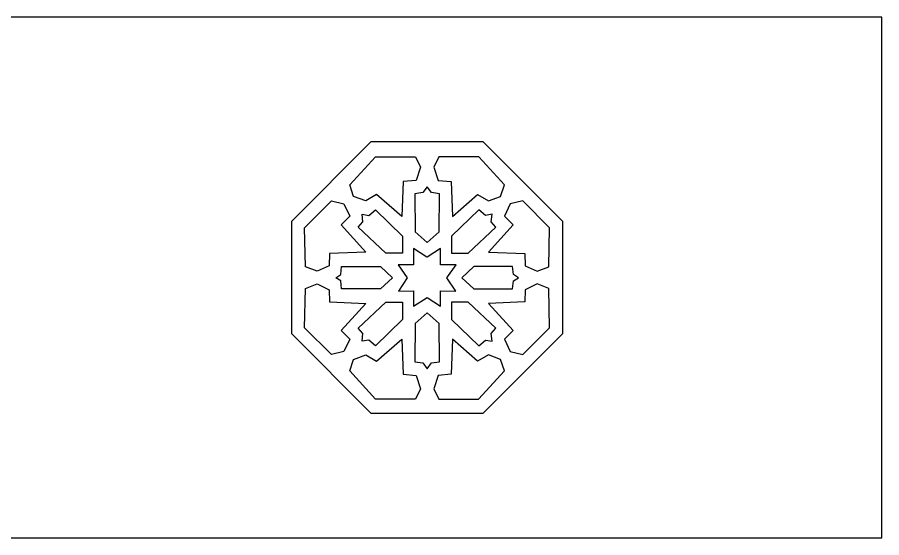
# Model space of a CAD drawing. Extents: x -1578 to -778, y -133 to 7.
# Drawn here: x -1010.2 to -777.8, y -133.1 to 6.9 of the extents above; entities that cross this region are included whole.
import ezdxf

# ---------------------------------------------------------------- set-up
doc = ezdxf.new("R2010")
doc.units = 0
doc.layers.add('LAYER_2', color=174, linetype='CONTINUOUS')

msp = doc.modelspace()

# ---------------------------------------------------------------- linework, layer by layer
at = {"layer": 'LAYER_2'}
for points in [[(-1577.79, -133.05), (-777.79, -133.05), (-777.79, 6.95), (-1577.79, 6.95)], [(-884.93, -99.52), (-863.57, -78.16), (-863.57, -47.95), (-884.93, -26.59), (-915.14, -26.59), (-936.51, -47.95), (-936.51, -78.16), (-915.14, -99.52)], [(-906.52, -37.23), (-906.83, -46.67), (-913.63, -40.72), (-916.56, -42.46), (-919.8, -41.23), (-920.84, -38.15), (-913.94, -30.58), (-903.17, -30.55), (-901.81, -33.33), (-902.97, -36.92)], [(-893.56, -37.23), (-893.24, -46.67), (-886.45, -40.72), (-883.52, -42.46), (-880.28, -41.23), (-879.23, -38.15), (-886.13, -30.58), (-896.9, -30.55), (-898.26, -33.33), (-897.11, -36.92)], [(-900.04, -53.65), (-896.8, -50.78), (-896.69, -40.51), (-898.89, -40.2), (-900.04, -38.66), (-901.19, -40.2), (-903.38, -40.51), (-903.28, -50.78)], [(-926.38, -59.92), (-929.62, -61.34), (-932.76, -60.22), (-932.97, -49.65), (-925.76, -42.46), (-922.41, -43.28), (-920.84, -46.57), (-923.14, -48.93), (-916.56, -56.22), (-926.28, -56.63)], [(-873.69, -59.92), (-870.46, -61.34), (-867.32, -60.22), (-867.11, -49.65), (-874.32, -42.46), (-877.67, -43.28), (-879.23, -46.57), (-876.93, -48.93), (-883.52, -56.22), (-873.8, -56.63)], [(-906.62, -51.91), (-906.62, -56.53), (-911.12, -56.53), (-918.54, -49.55), (-917.29, -48.11), (-917.5, -46.06), (-915.72, -46.36), (-913.94, -44.82)], [(-893.45, -51.91), (-893.45, -56.53), (-888.96, -56.53), (-881.53, -49.55), (-882.79, -48.11), (-882.58, -46.06), (-884.36, -46.36), (-886.13, -44.82)], [(-900.04, -68.41), (-896.41, -70.79), (-896.41, -66.61), (-892.3, -66.71), (-894.7, -63.15), (-892.22, -59.68), (-896.41, -59.68), (-896.41, -55.26), (-900, -57.56), (-900.04, -57.54), (-900.08, -57.56), (-903.66, -55.26), (-903.66, -59.68), (-907.86, -59.68), (-905.38, -63.15), (-907.77, -66.71), (-903.67, -66.61), (-903.66, -70.79)], [(-912.58, -60.12), (-909.38, -63.12), (-909.39, -63.13), (-912.58, -66.12), (-923.04, -66.12), (-923.25, -63.97), (-924.6, -63.12), (-923.25, -62.28), (-923.04, -60.12)], [(-887.49, -60.12), (-890.7, -63.12), (-890.69, -63.13), (-887.49, -66.12), (-877.04, -66.12), (-876.83, -63.97), (-875.47, -63.12), (-876.83, -62.28), (-877.04, -60.12)], [(-929.62, -64.8), (-926.38, -66.33), (-926.28, -69.61), (-916.56, -70.02), (-923.14, -77.31), (-920.84, -79.67), (-922.41, -82.96), (-925.76, -83.78), (-932.97, -76.59), (-932.76, -66.02)], [(-870.46, -64.8), (-873.69, -66.33), (-873.8, -69.61), (-883.52, -70.02), (-876.93, -77.31), (-879.23, -79.67), (-877.67, -82.96), (-874.32, -83.78), (-867.11, -76.59), (-867.32, -66.02)], [(-911.12, -69.72), (-906.62, -69.72), (-906.62, -74.33), (-913.94, -81.42), (-915.72, -79.88), (-917.5, -80.19), (-917.29, -78.13), (-918.54, -76.7)], [(-888.96, -69.72), (-893.45, -69.72), (-893.45, -74.33), (-886.13, -81.42), (-884.36, -79.88), (-882.58, -80.19), (-882.79, -78.13), (-881.53, -76.7)], [(-900.04, -87.58), (-898.89, -86.04), (-896.69, -85.73), (-896.8, -75.46), (-900.04, -72.59), (-903.28, -75.46), (-903.38, -85.73), (-901.19, -86.04)], [(-906.83, -79.63), (-906.52, -89.07), (-902.97, -89.38), (-901.81, -92.97), (-903.17, -95.74), (-913.88, -95.77), (-920.84, -88.15), (-919.8, -85.07), (-916.56, -83.84), (-913.63, -85.58)], [(-893.24, -79.63), (-893.56, -89.07), (-897.11, -89.38), (-898.26, -92.97), (-896.9, -95.74), (-886.19, -95.77), (-879.23, -88.15), (-880.28, -85.07), (-883.52, -83.84), (-886.45, -85.58)]]:
    msp.add_lwpolyline(points, close=True, dxfattribs=at)

doc.saveas('drawing.dxf')
